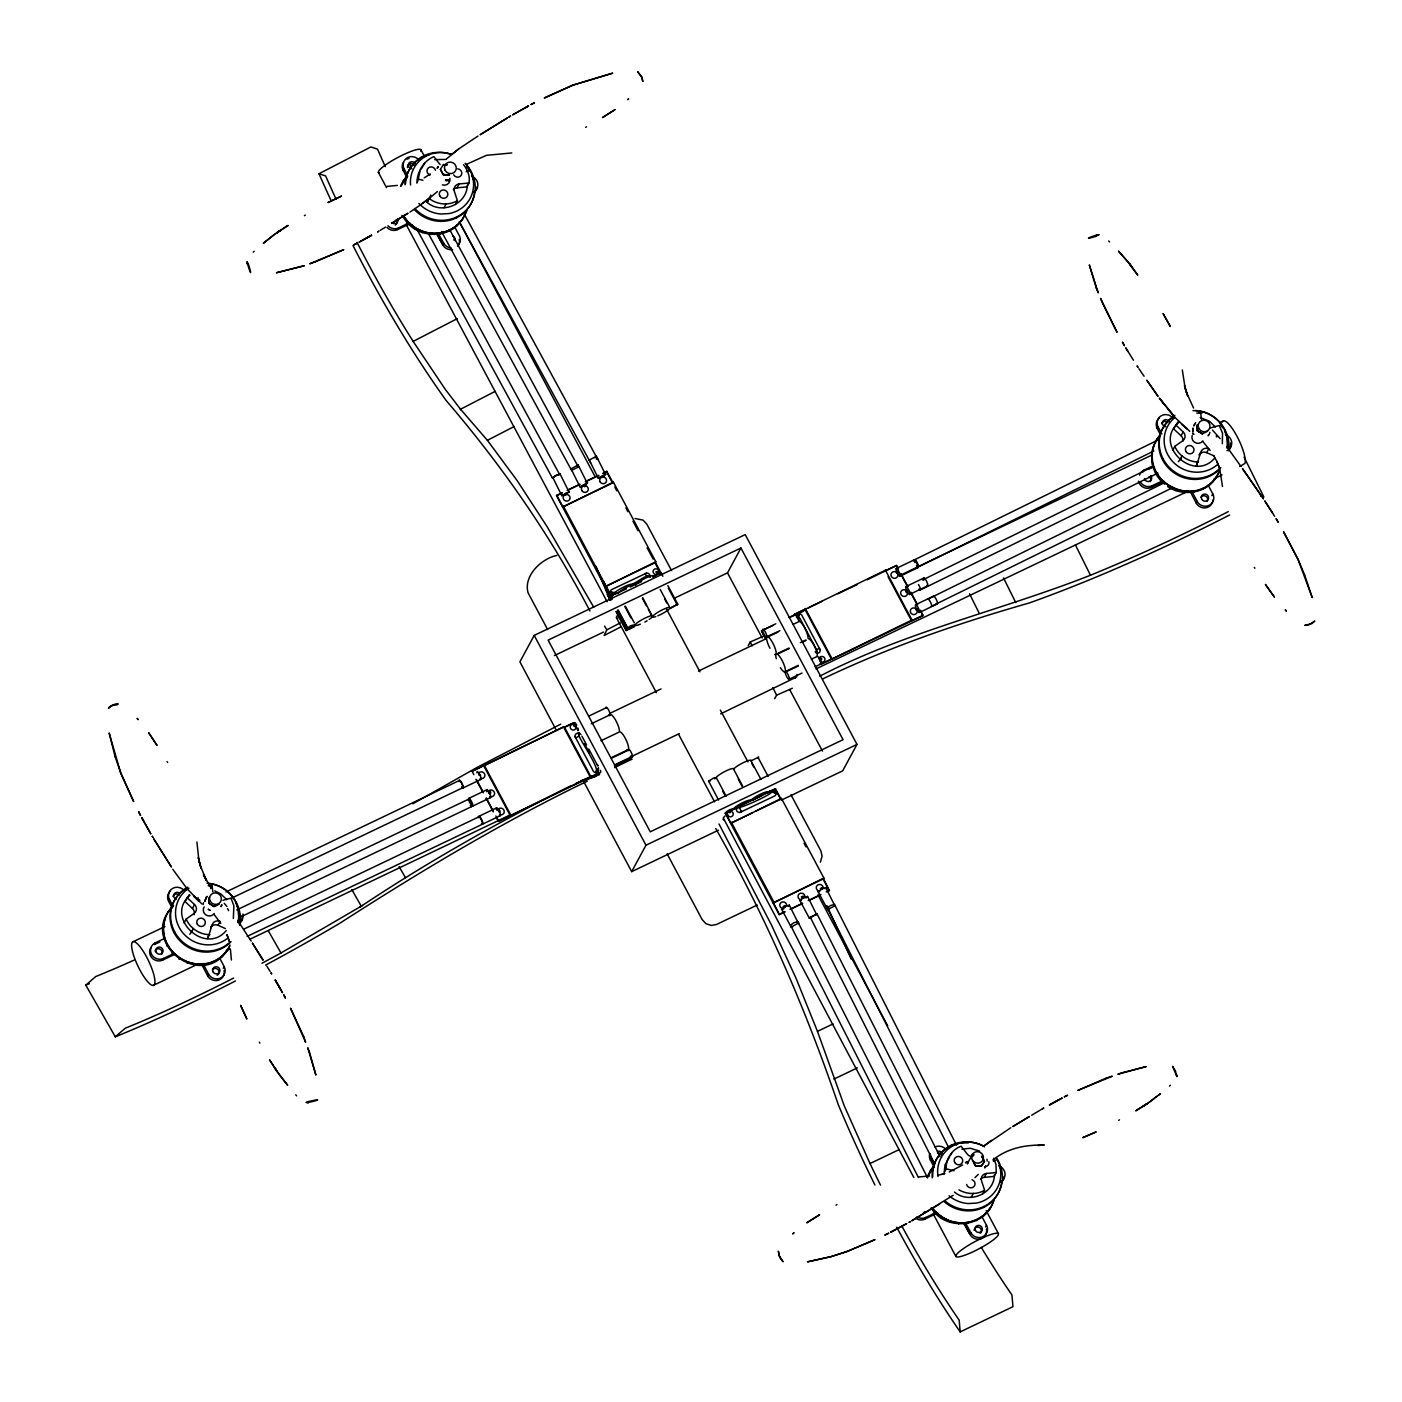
<?xml version="1.0" encoding="UTF-8"?>
<svg xmlns="http://www.w3.org/2000/svg" width="1402" height="1402" viewBox="0 0 1402 1402"><rect width="100%" height="100%" fill="white"/><g stroke="black" fill="none" stroke-linecap="round" stroke-linejoin="round"><path stroke-width="1.5" d="M1207.665 431.168L1202.46 433.779L1197.326 430.712L1197.378 424.911L1197.396 430.712L1202.478 433.884L1197.255 430.747L1198.219 424.578M579.464 733.719A2.962 2.839 28.4 0 0 575.048 736.611L593.256 771.012A2.962 2.839 28.4 0 0 595.745 772.625L598.339 771.38L598.426 767.84M816.805 653.122L817.156 650.808L799.999 618.51L797.668 616.565L799.122 621.384A9.972 2.453 64.5 0 1 804.643 627.798A9.972 2.453 64.5 0 1 808.043 638.12L808.358 638.716A9.972 2.453 64.5 0 1 814.457 646.287A9.972 2.453 64.5 0 1 817.068 656.416L817.068 656.416A4.346 1.069 64.5 0 1 819.697 659.063A4.346 1.069 64.5 0 1 821.099 663.97L820.52 664.04A4.346 1.069 64.5 0 1 820.065 663.672M553.054 477.994L555.455 475.523L559.153 474.647M449.551 229.472L578.535 467.339M597.638 459.137L464.22 213.945M209.284 897.455L208.968 903.238L213.963 906.586L219.273 904.167M209.336 897.543L209.021 903.238L213.945 906.533L216.889 905.184M642.782 81.439L641.853 77.163L637.63 71.677L641.853 77.285L642.799 81.351M1176.313 1075.194L1175.454 1070.9L1172.545 1066.344L1176.278 1075.054M797.668 616.565L797.983 614.129L799.473 613.848A2.962 2.839 28.4 0 1 801.962 615.478L820.17 649.862A2.962 2.839 28.4 0 1 816.437 653.087L817.191 653.244M552.248 477.784L559.924 473.683L569.124 492.155L561.781 495.66L552.966 477.837M559.924 473.683L559.065 474.735M561.781 495.66L569.44 491.559M570.509 469.074L578.167 464.973L587.35 483.375L580.007 486.88L571.21 469.109M578.167 464.973L577.326 466.025M580.007 486.88L587.666 482.779M588.77 460.347L596.428 456.246L605.594 474.647L598.251 478.17L589.471 460.399M596.428 456.246L594.851 457.823M598.251 478.17L605.927 474.069M561.834 492.821L556.541 495.642L610.589 597.077L615.215 593.729L618.37 593.361M635.789 585.037L635.895 584.196A9.972 1.7 -28 0 0 628.534 586.281A9.972 1.7 -28 0 0 619.071 592.24L618.405 593.064M653.227 576.643L660.885 572.542L652.876 576.888M642.782 597.76L652.631 616.933A9.972 1.7 -28 0 0 655.821 616.582M667.843 585.58L677.762 604.192L670.121 608.065A9.972 1.7 -28 0 0 662.831 609.607A9.972 1.7 -28 0 0 652.701 616.389L652.035 617.213A9.972 1.7 -28 0 1 649.144 619.456M718.578 800.051L708.606 781.159L713.986 777.777L716.159 777.83M733.001 809.725C733.001 806.886 722.749 813.51 726.832 812.897M733.596 769.505L733.632 769.207A9.972 1.7 -28 0 1 743.779 762.425A9.972 1.7 -28 0 1 751.069 760.883L758.71 757.01L757.851 758.061M750.456 801.173L750.578 800.314A9.972 1.7 -28 0 0 742.061 802.96A9.972 1.7 -28 0 0 733.071 809.182L732.598 809.708M774.728 789.712L775.569 788.66L767.998 791.99A9.972 1.7 -28 0 0 760.638 794.075A9.972 1.7 -28 0 0 751.174 800.034L725.255 813.213L779.302 914.647L785.085 911.896M792.533 926.897L791.149 927.055L781.65 909.25L784.121 907.112L789.326 905.131L798.492 923.55M789.326 905.131L788.467 906.183M791.149 927.055L798.807 922.954M810.794 918.187L809.392 918.328L799.911 900.522L802.382 898.384L807.57 896.421L816.735 914.823M807.57 896.421L805.992 897.999M809.392 918.328L817.051 913.964L809.918 917.364M829.055 909.46L827.653 909.618L818.137 891.742L821.572 889.061L825.796 887.641L834.996 906.113M825.796 887.641L824.954 888.693M827.653 909.618L835.312 905.517M247.418 262.665L248.364 263.997C253.972 282.538 247.471 265.661 247.383 262.507M778.373 1251.373L779.179 1255.544L778.425 1251.408M419.969 171.254L417.621 181.874M467.269 185.169C467.111 204.622 441.525 214.821 427.207 202.484L428.732 198.926M453.337 189.673A6.011 5.731 28.4 0 1 457.034 187.833L466.971 186.869C471.966 180.104 468.18 170.623 463.589 164.7M476.943 186.957L476.575 189.025A8.938 8.535 28.4 0 1 474.139 192.722M796.494 617.248L797.983 614.129M994.456 1174.718C994.298 1194.153 968.712 1204.353 954.412 1192.033M980.541 1179.222A6.011 5.731 28.4 0 1 984.222 1177.382L994.158 1176.418L996.279 1172.51L995.946 1164.396L993.65 1158.28M1004.13 1176.488L1003.779 1178.574A8.938 8.535 28.4 0 1 1001.343 1182.254M203.15 904.553L203.448 902.783M221.341 957.286L227.737 949.715C201.029 991.635 136.87 940.532 173.585 905.71M221.884 956.269C197.174 978.684 153.852 950.521 165.068 918.853L164.507 919.852M233.328 918.503L233.889 905.797L231.628 899.681L230.611 898.209L222.953 900.277M1164.869 484.216C1149.85 473.263 1147.151 449.341 1159.875 435.654M1168.216 485.6L1167.673 486.599C1183.113 497.027 1206.509 493.346 1216.358 477.03C1195.818 509.294 1140.842 482.06 1153.688 446.169M1222.334 443.751L1222.526 433.13L1219.249 425.542L1209.663 428.118M913.824 1177.487L723.292 817.997A24.132 4.118 -28 0 1 724.974 815.982M998.487 1233.778L998.242 1235.127A24.132 4.118 -28 0 1 976.195 1250.251A24.132 4.118 -28 0 1 955.884 1256.42L956.146 1255.088A24.132 4.118 -28 0 1 978.175 1239.946A24.132 4.118 -28 0 1 998.487 1233.778L986.184 1210.68M578.01 730.617L578.132 730.056A4.346 1.069 64.5 0 0 577.975 728.146M609.765 715.826L609.975 714.845A4.346 1.069 64.5 0 0 608.31 709.447A4.346 1.069 64.5 0 0 605.857 707.712L605.909 708.361M601.002 740.747L619.737 731.791A9.972 2.453 64.5 0 1 625.835 739.38A9.972 2.453 64.5 0 1 628.447 749.509L628.394 750.578M779.88 630.707L766.193 637.034A4.346 1.069 64.5 0 1 762.688 630.479L762.635 629.831A4.346 1.069 64.5 0 1 765.106 631.566A4.346 1.069 64.5 0 1 766.771 636.964L766.561 637.945A9.972 2.453 64.5 0 0 769.961 648.25M798.334 665.372L785.225 671.628L785.19 672.715A4.346 1.069 64.5 0 0 788.678 679.251L789.028 679.357A4.346 1.069 64.5 0 0 788.117 674.765A4.346 1.069 64.5 0 0 785.225 671.628A9.972 2.453 64.5 0 0 782.036 660.342A9.972 2.453 64.5 0 0 775.989 654.296A9.972 2.453 64.5 0 0 772.8 643.01A9.972 2.453 64.5 0 0 766.771 636.964M918.45 1177.592L790.535 925.215L793.847 922.761L797.72 921.587L927.598 1177.855M797.72 921.587L796.862 922.586M948.313 1146.783L827.303 907.988L830.615 905.534L834.47 904.378L956.479 1145.101M798.772 616.933L799.473 613.848L797.983 616.529M208.653 934.766L207.776 938.551L212.052 925.197A6.011 5.731 28.4 0 1 220.114 921.412L218.011 925.302A6.011 5.731 28.4 0 0 211.036 926.862M1197.273 462.082L1196.414 465.867L1200.69 452.513A6.011 5.731 28.4 0 1 1208.752 448.745L1206.631 452.636A6.011 5.731 28.4 0 0 1199.201 454.879M597.217 772.344L598.426 768.331M596.972 768.541L595.745 772.625C602.299 769.155 569.387 726.534 580.954 734.333M626.449 588.84C599.565 601.616 622.067 586.211 630.69 584.266C635.001 584.809 648.355 571.806 650.3 577.063M736.313 807.903C738.223 809.953 781.124 790.483 769.996 791.184L738.153 806.378L736.33 809.427M967.573 1163.695L968.116 1161.978M386.549 187.71L378.347 172.306L378.82 170.851A24.132 4.118 -28 0 1 401.55 155.569A24.132 4.118 -28 0 1 421.056 149.996L424.14 155.762L423.509 156.691A35.243 33.63 28.4 0 0 404.985 184.766M420.67 151.136L421.056 149.996M597.778 768.944L596.498 772.572L598.076 768.892M221.043 906.691L221.691 904.956M1209.908 432.377L1209.628 433.288M427.207 202.484L430.835 195.036M620.245 622.909L606.786 629.848L604.139 635.509L621.437 626.589M400.867 186.151L407.158 176.424M401.41 185.134L403.671 180.385M462.222 219.746L466.568 210.808L466.007 211.825M458.068 245.928L459.032 243.93A8.938 8.535 28.4 0 0 459.208 239.479M820.38 862.195L822.098 856.149L820.871 850.856L790.991 794.811M927.3 1177.277L934.345 1165.956M931.156 1207.805C945.228 1231.902 986.184 1227.924 993.755 1200.357L993.212 1201.374M194.352 913.053A6.011 5.731 28.4 0 0 192.442 908.461L185.046 901.574L189.323 894.581M227.194 950.714L230.051 944.983M1155.458 442.454L1157.544 438.283M1182.885 441.209A6.011 5.731 28.4 0 0 1181.08 435.794L1173.667 428.907L1177.943 421.914M1215.814 478.047L1218.899 471.738M764.668 637.016C769.418 644.973 760.007 628.797 764.721 636.648M761.566 630.707L762.986 633.862L761.566 630.707L775.779 623.802M626.168 630.514L629.218 628.902L626.168 630.514L616.109 611.658M407.141 177.931L403.25 170.641L404.162 168.976A8.938 8.535 28.4 0 1 403.531 162.387M423.176 165.979L424.578 163.386M387.057 227.422A8.938 8.535 28.4 0 0 388.827 228.929L390.93 229.946A8.938 8.535 28.4 0 0 397.677 229.577L398.571 227.895L409.156 222.848M461.065 221.06C448.745 238.585 420.968 238.287 407.141 222.725L407.684 221.709L403.461 215.768M414.151 228.631L414.694 227.632L407.684 221.709M422.423 232.644L422.966 231.645C437.301 236.43 454.23 231.435 462.765 218.73M444.013 207.706L446.116 203.816M431.413 234.467L431.956 233.451M457.034 187.833L459.137 183.942L469.074 182.979M455.3 204.569L457.402 200.661L454.318 191.25A6.011 5.731 28.4 0 1 459.137 183.942M440.473 233.976L441.017 232.96M449.008 231.207L449.551 230.208M456.158 217.976L456.702 216.977M437.81 232.627L443.68 243.124L442.769 244.807A8.938 8.535 28.4 0 0 447.974 249.205L450.252 249.679A8.938 8.535 28.4 0 0 452.566 249.538M456.421 226.353L456.964 225.354M171.465 906.708L168.59 901.241L169.502 899.558A8.938 8.535 28.4 0 1 168.906 892.969M168.906 910.949L168.363 911.966L171.868 908.023M162.93 928.527L163.473 927.511M164.157 938.692L155.307 942.845L154.395 944.51L159.916 941.934M163.719 937.395L164.279 936.378M167.381 944.825L166.838 945.842L168.853 946.157M173.988 932.61L174.531 931.594M151.03 947.402A8.938 8.535 28.4 0 0 150.049 949.399L149.646 951.607A8.938 8.535 28.4 0 0 153.729 959.406L155.832 960.423A8.938 8.535 28.4 0 0 162.579 960.107L163.473 958.425L172.323 954.289M184.083 922.937L186.186 919.046L194.159 913.403A6.011 5.731 28.4 0 0 194.545 904.57L187.149 897.683M192.442 908.461L194.545 904.57M172.06 953.307L172.604 952.291M210.668 888.605L212.07 885.994L208.144 885.749M206.637 896.526L204.604 901.591L207.058 896.386M191.285 932.4L193.388 928.51M179.035 959.266L179.579 958.267M187.29 963.332L187.833 962.333M221.183 906.411L221.919 905.079M210.65 927.791L212.052 925.197M196.262 965.224L196.806 964.208M235.869 903.607L236.412 902.608M205.323 964.786L205.866 963.787M213.875 962.087L214.418 961.071M219.553 957.829L224.162 966.609A8.938 8.535 28.4 0 1 224.758 973.198L222.865 976.879A8.938 8.535 28.4 0 1 215.032 980.559L212.754 980.086A8.938 8.535 28.4 0 1 207.566 975.652L208.477 973.969L202.939 963.419M223.251 968.291L224.162 966.609M562.675 507.173L613.375 482.078L655.821 561.746L655.19 562.921L660.395 573.295M602.755 473.561L606.821 471.335L612.954 482.866L613.375 482.078M781.562 800.051L842.69 770.837L856.99 744.409L745.216 534.6L534.197 635.404L519.897 661.849L555.788 729.215M496.326 817.576L498.376 821.414L510.188 815.473L483.672 765.702L472.071 771.24L564.217 726.639L590.75 776.428L590.119 777.584M605.121 586.842L655.821 561.746M610.589 597.077L605.331 586.439L655.4 562.535L662.883 576.275M509.977 815.876L590.75 776.428M564.217 726.639L485.407 765.159M653.052 576.8L653.262 576.415A9.972 1.7 -28 0 0 647.093 577.431A9.972 1.7 -28 0 0 636.49 583.915L635.825 584.739M660.657 573.173L659.308 574.119M577.922 730.442L574.101 722.503L563.797 727.428L590.33 777.199L600.634 772.274A4.346 1.069 64.5 0 0 600.477 770.364M674.38 598.233L727.498 572.857L740.939 548.007L843.058 739.695L650.248 831.807L548.129 640.118L740.939 548.007M583.477 781.177L631.671 871.641L645.971 845.213L856.99 744.409M798.702 621.331L798.649 620.683A4.346 1.069 64.5 0 0 796.669 615.899A4.346 1.069 64.5 0 0 794.583 614.199L804.888 609.274L831.404 659.045L815.123 666.791M911.318 621.174L911.966 619.999L885.433 570.211L794.373 614.584M725.255 813.213L775.534 788.905L781.002 799.14L755.958 811.11M730.722 823.447L781.422 798.369L823.868 878.038L823.237 879.194L829.371 890.743L823.447 878.809L773.378 902.73L779.302 914.647M831.193 659.448L911.966 619.999M884.802 571.385L885.433 570.211M898.419 568.826L896.614 565.462L867.207 579.797M781.422 798.369L780.791 799.543L776.235 790.991M820.889 664.373L922.937 615.618L920.448 610.185M773.168 903.116L823.868 878.038M1160.085 434.042L1157.228 428.574L1158.122 426.891A8.938 8.535 28.4 0 1 1157.544 420.302L1158.508 418.287A8.938 8.535 28.4 0 1 1166.359 414.624L1168.637 415.097A8.938 8.535 28.4 0 1 1172.493 417.638M1143.033 471.843L1143.944 470.161L1152.794 466.025M1151.568 455.86L1152.111 454.844M1152.356 464.71L1152.9 463.712M1156.019 472.159L1155.476 473.175L1157.491 473.473M1162.626 459.944L1163.169 458.927M1138.477 481.184A8.938 8.535 28.4 0 0 1142.367 486.722L1144.453 487.756A8.938 8.535 28.4 0 0 1151.2 487.44L1152.111 485.758L1162.766 480.711M1172.72 450.27L1174.823 446.362L1182.78 440.719A6.011 5.731 28.4 0 0 1183.183 431.904L1175.787 425.016M1181.08 435.794L1183.183 431.904M1160.698 480.641L1161.242 479.624M1179.906 459.733L1182.026 455.825M1175.91 490.665L1176.453 489.648M1199.288 455.107L1200.69 452.513M1184.883 492.54L1185.426 491.541M1225.05 429.923L1224.489 430.94A35.243 33.63 28.4 0 1 1226.645 435.934L1227.293 443.961A31.913 30.458 28.4 0 1 1226.855 447.939M1193.961 492.12L1194.504 491.121M1202.513 489.421L1203.056 488.404M1208.191 485.145L1212.8 493.942A8.938 8.535 28.4 0 1 1213.378 500.532L1211.503 504.212A8.938 8.535 28.4 0 1 1203.652 507.892L1201.374 507.419A8.938 8.535 28.4 0 1 1196.186 502.985L1197.098 501.303L1191.577 490.753M1209.961 484.619L1210.504 483.602M1211.889 495.625L1212.8 493.942M934.328 1167.48L930.455 1160.19L931.349 1158.508A8.938 8.535 28.4 0 1 930.332 1154.126M930.332 1170.933L930.875 1169.934M950.696 1146.24L951.239 1145.224M950.363 1155.528L951.765 1152.935M972.637 1156.545A6.011 5.731 28.4 0 1 967.31 1154.161L961.141 1146.205C952.028 1149.447 945.561 1159.156 946.227 1168.83L944.124 1172.72L945.053 1164.694L949.662 1156.825M916.032 1218.478L918.117 1219.495A8.938 8.535 28.4 0 0 924.864 1219.127L925.776 1217.444L936.343 1212.397M934.328 1212.257L932.768 1208.279M967.327 1163.765L972.532 1154.144M941.338 1218.18L941.881 1217.181C957.145 1227.258 979.7 1223.823 989.97 1208.279L989.426 1209.278M949.627 1222.193L950.17 1221.177M971.2 1197.255L973.303 1193.365M958.6 1224.016L959.143 1223M984.222 1177.382L986.325 1173.474L996.279 1172.51M982.487 1194.101L984.59 1190.21L981.505 1180.782A6.011 5.731 28.4 0 1 986.325 1173.474M967.66 1223.525L968.204 1222.509M976.195 1220.756L976.738 1219.74M983.345 1207.525L983.889 1206.509M965.978 1223.928L970.867 1232.673L969.956 1234.356A8.938 8.535 28.4 0 0 975.179 1238.755L977.457 1239.21A8.938 8.535 28.4 0 0 985.273 1235.477L987.131 1231.797A8.938 8.535 28.4 0 0 986.5 1225.208L981.838 1216.445M983.626 1215.902L984.169 1214.886M985.588 1226.89L986.5 1225.208M1208.173 435.829L1209.032 434.287L1208.349 435.198M748.23 645.586L750.228 642.011L763.985 635.965M774.623 698.739L776.603 695.182L792.34 688.259M630.357 756.361L631.636 759.463L630.181 757.15L679.322 733.596M564.988 494.748C569.843 490.192 564.515 497.938 565.847 493.241M1194.662 424.385L1193.733 425.893L1195.643 422.633M449.218 175.005L443.19 174.619L440.333 169.397L443.418 164.542L447.396 164.77M583.25 486.038C588.945 481.534 583.232 490.63 584.354 484.566M601.493 477.311C607.101 472.912 600.915 480.641 602.597 475.909M715.914 777.882L716.212 777.532A9.972 1.7 -28 0 1 726.341 770.75A9.972 1.7 -28 0 1 733.632 769.207L742.569 785.961M189.708 934.31L192.389 931.191M1178.328 461.644L1181.01 458.524M780.476 1258.505L779.179 1255.614L783.07 1261.747L780.476 1258.4M403.128 181.401L407.772 176.109M420.6 169.414L422.475 167.276M644.569 574.329L646.41 573.138A2.962 2.839 28.4 0 1 649.88 576.888M488.597 791.85C491.611 789.361 491.296 796.038 488.544 793.129M737.89 807.061A2.962 2.839 28.4 0 0 739.923 812.459L741.763 811.267M190.041 895.282C163.964 917.083 205.078 956.182 226.248 930.56M1157.001 439.299L1160.505 435.356M1178.661 422.615C1152.584 444.416 1193.715 483.515 1214.886 457.893M973.233 1155.686L974.11 1154.757M978.246 1174.385L974.986 1177.645M254.2 251.291L253.254 252.132M720.646 713.863L796.581 677.008A24.132 5.923 64.5 0 0 796.967 674.467M1222.316 421.967L1223.49 420.845A24.132 5.923 64.5 0 1 1238.089 438.423A24.132 5.923 64.5 0 1 1244.888 463.466L1239.771 466.48M571.998 470.161L578.781 466.813M806.939 1222.632L819.644 1214.728L807.009 1222.737M235.483 980.944A345.873 56.448 -29.7 0 1 115.314 1036.814L85.802 985.15L95.722 976.546A325.667 53.153 -29.7 0 0 134.049 960.142M115.314 1036.814L125.234 1028.227A325.667 53.153 -29.7 0 0 233.608 978.07M715.739 778.04L714.652 778.864M446.607 158.794L458.787 148.875L478.012 136.047M429.906 197.91L437.442 191.496M1097.608 235.238L1096.294 236.219C1079.347 241.407 1094.699 234.923 1097.748 235.203M967.1 1161.487L965.47 1162.819L966.241 1162.223M264.925 241.985L263.313 243.3L274.95 234.046L264.575 242.266M1304.964 625.362L1312.027 623.487L1314.778 621.051L1309.135 624.679L1305.017 625.31M1169.496 1086.059L1170.442 1085.253M451.689 154.448L458.699 148.945M1127.909 351.464L1125.736 347.819L1133.447 360.209M614.987 109.654L602.545 117.54L614.952 109.601M111.809 705.662L108.497 708.203C110.337 704.75 120.993 702.157 117.505 704.68L111.88 705.627M991.319 1140.352L984.186 1145.802L1010.789 1127.734M1155.528 1097.451L1157.088 1096.259M429.555 198.032L421.932 203.798L429.818 197.857M1158.578 1095.102L1160.4 1093.718L1148.764 1102.585L1154.512 1098.222M280.365 988.971L275.248 980.051L282.45 992.581L275.248 980.051M478.801 773.624L480.606 775.201L478.801 775.026M917.486 610.659C918.941 606.698 913.315 609.519 917.486 610.659A4.346 1.069 64.5 0 0 919.467 611.079A4.346 1.069 64.5 0 0 916.172 604.893A4.346 1.069 64.5 0 0 916.347 608.766M307.213 1102.375L308.563 1101.516C328.699 1097.065 309.491 1102.883 307.283 1102.322M619.421 731.196A9.972 2.453 64.5 0 0 615.39 719.787A9.972 2.453 64.5 0 0 609.975 714.845L609.397 714.915A4.346 1.069 64.5 0 1 608.959 714.547M615.268 765.247L632.127 757.203A4.346 1.069 64.5 0 0 631.338 752.646A4.346 1.069 64.5 0 0 628.447 749.509L627.921 749.895A9.972 2.453 64.5 0 1 627.115 749.649M600.407 772.449L498.376 821.414M785.225 671.628L784.699 672.014A9.972 2.453 64.5 0 1 780.441 667.738M816.77 656.644L811.443 659.098M277.806 1072.618L269.499 1059.789L277.911 1072.565M409.91 212.105L421.319 204.324M1136.864 1110.121L1137.951 1109.438M953.185 1195.293L911.686 1220.809L939.533 1204.125M992.861 1159.927C1008.301 1147.8 1025.318 1144.803 1044.297 1145.031L1038.006 1145.487M304.392 215.698L305.285 215.119M457.402 200.661C448.833 205.796 437.109 204.727 429.327 198.593M984.59 1190.21C976.879 1194.854 966.644 1194.399 958.968 1189.825M360.156 906.919C427.68 861.862 498.551 822.028 571.122 785.698M836.03 1205.194L836.941 1204.616M424.158 177.879L430.344 173.971M585.668 127.354L586.562 126.811M1031.662 1115.238L1040.792 1109.788M962.561 1165.027L949.224 1172.002M380.17 230.384L385.603 227.089M362.47 905.464L280.978 952.974A325.667 53.153 -29.7 0 1 261.981 963.244M1118.568 1120.373L1119.462 1119.83M412.907 803.784L477.013 767.437L560.712 724.151M578.01 733.228L579.324 732.475M575.048 736.611L575.749 737.96L579.271 735.927M371.635 235.238L359.245 242.073L371.635 235.238L362.838 240.11M467.041 164.087L486.441 155.324L511.783 152.958M525.207 107.779L528.501 105.939L512.782 114.754L528.501 105.939M1049.45 1104.934L1062.015 1098.099L1049.45 1104.934L1058.37 1100.079M890.918 1232.078L906.638 1223.648L890.918 1232.078L894.213 1230.325M331.222 200.836A345.873 86.661 62.7 0 1 318.99 173.725L370.882 146.947L377.541 149.173A325.667 81.614 62.7 0 0 385.357 166.68M357.019 242.301A325.667 81.614 62.7 0 0 413.152 341.405L457.35 318.605M460.539 409.226L495.134 391.386M459.856 408.438L487.388 440.333L514.306 426.453M587.473 781.054C501.32 822.641 419.443 872.026 339.074 923.708A345.873 56.448 -29.7 0 1 265.609 965.102M914.7 559.713L1158.332 439.842M918.135 566.969L1153.899 450.971M922.621 579.955L1152.497 466.848M920.15 590.102L1157.894 473.122M927.949 599.11L1163.73 483.094M931.384 606.365L1173.053 487.458M466.2 171.745L469.933 169.975M397.677 229.577L410.488 223.461M567.179 490.262L579.955 484.163M585.423 481.534L598.216 475.436M603.421 472.947L606.821 471.335M556.541 495.642L562.307 492.873M568.09 490.122L579.639 484.601M585.423 481.832L598.899 475.401M611.027 483.778L562.885 506.788L556.752 495.239M556.822 555.437C541.172 558.627 523.191 576.117 528.116 592.906L547.691 629.638M615.601 593.852L612.323 594.834L610.256 591.907A2.962 2.839 28.4 0 1 611.815 589.541L646.41 573.138M630.217 587.035L641.643 581.585M554.351 655.575L603.543 632.074M885.012 571L896.614 565.462M808.586 607.802L822.255 601.265M837.905 593.8L857.446 584.459M788.888 617.528L797.58 613.515M761.444 630.953L772.835 625.52M789.904 617.353L803.644 611.132M896.281 568.423L914.262 559.836M565.304 726.99L573.891 722.889M589.015 715.984L605.874 707.94M225.915 892.005L459.435 780.458M792.989 624.451L798.597 621.769M766.649 637.524L777.882 632.162M609.87 713.355L661.025 688.925M698.424 671.067L765.317 639.119M133.383 941.618L164.928 926.564M900.154 575.293L1152.514 454.756M1219.547 422.738L1223.49 420.845M899.856 576.327L917.819 567.74M591.241 723.8L609.975 714.845M231.137 898.367L462.695 787.766M462.853 788.064L480.763 779.494M906.007 586.544L923.918 577.992M468.951 798.299L486.862 789.747M236.815 909.916L468.373 799.298M777.865 653.402L789.116 648.039M800.349 642.677L805.957 639.978M777.742 653.963L788.993 648.6M802.102 642.344L805.852 640.539M909.583 594.448L927.493 585.878M242.02 916.277L471.633 806.606M472.509 806.203L490.437 797.65M915.681 604.7L933.592 596.13M478.608 816.455L496.588 807.867M243.843 929.123L479.326 816.63M785.155 672.277L798.264 666.02M611.587 757.553L628.447 749.509M611.517 758.202L628.376 750.158M919.239 612.586L937.167 604.034M247.102 936.413L500.163 815.771M788.905 679.322L802.014 673.048M923.147 615.233L911.528 620.771L888.079 576.748M153.204 985.431A24.132 5.923 64.5 0 0 143.705 951.976A24.132 5.923 64.5 0 0 132.962 953.185A24.132 5.923 64.5 0 0 153.204 985.431L198.541 963.787M226.143 950.591L230.086 948.716M249.801 939.287L510.03 814.983M615.846 764.283L629.06 757.974M815.911 668.947L1188.51 490.963M1214.15 478.713L1222.036 474.945M614.374 765.983L631.373 757.851M615.706 765.965L621.401 763.249M599.548 774.623L575.994 783.367M614.549 767.613L631.759 759.236M752.366 800.262L761.847 795.723M767.981 792.796L773.291 790.255M739.923 812.459L774.517 796.056A2.962 2.839 28.4 0 0 776.077 793.672L774.71 791.096L771.766 790.886M752.12 812.95L730.933 823.062L725.465 812.809M631.671 871.641L718.437 830.194M757.273 905.009L716.58 924.444L711.2 925.443L705.925 923.655L702.157 919.572L667.142 853.853M779.512 914.262L784.612 911.843M789.957 909.285L802.733 903.186M808.2 900.557L820.976 894.458M826.199 891.97L829.581 890.34M790.868 909.127L802.417 903.624M810.128 899.944L819.749 895.335M880.526 1185.111A325.667 79.967 64.5 0 1 870.011 1163.537L844.355 1106.09L817.471 1031.364L833.103 1023.898M833.875 1079.102L857.323 1067.903M870.011 1163.537L899.33 1149.535M993.405 1161.294L997.12 1159.507A31.913 30.458 28.4 0 1 976.265 1203.109L968.046 1203.547A31.913 30.458 28.4 0 1 949.066 1195.783M924.864 1219.127L937.675 1212.993M896.702 1227.206A345.873 84.926 64.5 0 0 960.177 1331.9L1012.945 1306.699L1011.946 1294.957A325.667 79.967 64.5 0 1 981.295 1247.429M1148.553 469.267L1154.056 466.673M1151.2 487.44L1164.063 481.412M162.579 960.107L175.443 954.079M819.855 676.15C905.972 631.461 1000.818 610.589 1090.458 575.241A325.667 57.903 -26.4 0 0 1228.257 511.625M822.781 678.883C889.183 647.023 958.793 623.136 1029.454 602.913A345.873 61.495 -26.4 0 0 1229.572 514.99M612.323 594.834L614.514 593.905M783.911 908.759L781.65 909.25M1121.968 1072.775L1146.188 1066.589L1117.85 1074.247L1121.337 1072.986M816.49 649.547L819.451 648.513L820.17 649.862M589.629 776.988L595.464 775.008M581.111 780.616L594.834 775.937M578.15 782.439L595.762 776.428M831.176 1256.578L847.456 1251.338L875.006 1239.631L846.563 1251.671L830.79 1256.718L807.429 1261.87L830.667 1256.7M434.743 159.635L446.186 159.407M961.93 1149.167L970.131 1148.291L979.56 1151.024M596.306 459.12L597.638 458.927M941.723 1174.455L944.895 1173.544L937.587 1175.349M611.622 594.501L614.129 593.782M612.166 596.779L610.764 596.937M709.973 781.247L708.571 781.387M819.522 891.584L818.137 891.742M801.296 900.364L799.911 900.522M446.029 180.893L447.185 180.613M386.864 186.413L397.467 185.414M918.888 1176.926L929.508 1176.05M771.275 790.728L773.256 790.605M810.496 917.679L934.836 1164.151M1196.782 413.082L1200.708 413.327L1201.479 419.18M635.018 518.477L643.062 520.107L646.83 524.19L671.54 570.579M1198.517 461.977C1188.528 462.082 1178.626 455.632 1174.823 446.362M209.879 934.643C199.89 934.748 190.006 928.299 186.186 919.046M772.379 790.675L774.009 790.763M443.453 164.665L446.747 164.84M610.589 593.361L613.901 593.554M449.096 174.882L443.242 174.549L440.421 169.432M614.234 592.485L610.256 591.907L613.848 593.239M772.747 790.798L774.71 791.096M451.164 247.996L448.885 247.523A8.938 8.535 28.4 0 1 443.68 243.124M1200.182 417.568L1209.313 421.161L1215.411 426.979M419.023 179.281L422.948 180.245M946.227 1168.83L954.079 1170.758M632.249 757.238L631.899 757.133A4.346 1.069 64.5 0 1 630.935 756.169M1260.556 495.975L1263.85 496.956L1244.065 457.087M318.99 173.725L325.65 175.933A325.667 81.614 62.7 0 0 336.165 199.312M677.762 604.192L669.473 608.889A9.972 1.7 -28 0 1 657.783 615.828M772.975 791.026L775.744 792.218M1206.631 452.636L1214.062 455.913M218.011 925.302L225.424 928.58M772.642 792.095L776.077 793.672L773.028 791.341M471.633 176.372L473.736 177.371A8.938 8.535 28.4 0 1 477.872 185.152L477.486 187.36A8.938 8.535 28.4 0 1 473.175 192.267M414.694 227.632L422.966 231.645M998.82 1165.903L1000.923 1166.92A8.938 8.535 28.4 0 1 1005.059 1174.701L1004.673 1176.891A8.938 8.535 28.4 0 1 1000.362 1181.816M942.179 1217.216L947.805 1219.933M916.926 1216.796L919.029 1217.812A8.938 8.535 28.4 0 0 925.776 1217.444M1225.558 434.76L1227.661 435.777A8.938 8.535 28.4 0 1 1231.745 443.575L1231.342 445.783A8.938 8.535 28.4 0 1 1226.978 450.673M214.716 890.901L220.692 893.845L226.791 899.646M1202.46 433.779L1197.396 430.712L1197.326 424.876M1174.666 417.183L1189.772 431.343M412.083 225.231L414.957 227.737M934.871 1211.258L942.144 1217.286M1109.56 241.933L1108.667 241.004M201.853 903.922L187.114 888.78L172.726 869.258M1181.43 424.035L1186.705 428.837M816.017 652.719L815.175 651.755M1212.502 430.081L1220.143 438.633M1118.691 251.379L1128.259 262.244L1121.092 254.077M1203.074 441.84L1210.101 450.41M1120.391 253.289L1118.516 251.186M1174.718 417.183L1159.594 398.291L1163.38 403.32M224.232 903.326L226.896 906.481M271.62 973.917L270.954 972.708L271.585 973.724M214.191 914.577L220.815 923.497M296.628 1095.821L295.769 1094.839M286.358 1083.466L287.69 1085.341L278.315 1073.266L286.026 1083.203M1159.331 398.291L1174.42 416.569L1167.691 408.963M440.123 164.612L433.954 156.674C423.579 160.634 416.85 172.341 416.92 183.171M461.24 410.155L445.363 389.476L413.152 341.405M1226.75 446.677L1241.05 466.515M487.388 440.333L517.093 480.518L546.955 526.433L593.694 607.206M645.06 573.768L647.023 576.485M401.866 215.295L407.141 222.725M237.779 920.606L251.151 941.092M1138.932 368.726L1144.067 376.244M1254.282 567.354L1254.895 568.248M1137.372 366.43L1138.038 367.429L1137.022 365.922M167.013 761.566L167.627 762.443M1272.63 512.974L1264.744 500.882L1274.593 516.287M266.853 966.171L270.13 971.393M210.545 887.221L203.43 874.638L206.322 880.491L199.82 864.228L198.295 857.638L201.029 868.083L198.874 860.267L196.928 841.989M259.317 1042.159L259.896 1043.088M796.424 616.494L797.423 618.212M604.595 626.081L606.786 629.848M589.944 610.992C550.338 535.301 501.671 465.184 446.134 400.499A345.873 86.661 62.7 0 1 352.954 245.473M399.114 866.594L405.441 877.652M351.797 889.587L361.278 906.2M268.325 930.84L280.978 952.974M796.546 615.758L797.335 617.143M1213.624 455.685L1216.778 461.258M1193.575 408.07L1186.302 392.104L1184.48 385.585L1187.687 395.89L1185.163 388.196L1182.324 369.988M436.425 233.415L442.769 244.807L436.951 233.889M963.63 1222.947L969.956 1234.356L964.138 1223.42M141.76 817.699L150.733 833.717L141.76 817.699L143.635 821.064M459.278 221.656L590.61 462.8M441.472 231.453L571.753 470.686M428.083 232.96L559.416 474.121M416.867 229.174L552.37 477.994M981.715 1156.177L984.519 1161.417L981.365 1166.219L975.406 1165.798L973.549 1162.311M973.111 1161.417L975.442 1165.763L981.295 1166.166L984.397 1161.452L982.083 1157.088M901.171 574.014L907.953 586.719M910.844 592.152L917.609 604.858M900.487 573.506L907.637 586.912M910.687 592.643L916.803 604.139M920.886 611.798L922.937 615.618M805.309 608.503L831.824 658.274M727.498 572.857L762.215 638.033M789.799 689.802L822.483 751.139M606.61 471.72L612.744 483.252M614.777 487.055L616.792 490.84M625.888 507.91L627.903 511.712M632.968 521.193L638.015 530.675M647.111 547.744L653.174 559.135M668.333 588.192L677.254 604.945M804.029 843.163L806.045 846.948M758.202 757.763L768.121 776.375M660.202 589.436L669.14 606.207M751.069 760.883L760.988 779.494M664.793 599.232L666.774 602.948M751.682 763.214L753.663 766.929M666.23 608.521L699.931 671.786M720.365 710.131L747.932 761.882M460.031 223.163L595.447 477.311M817.944 894.897L887.711 1025.826M454.634 226.896L459.313 235.659A8.938 8.535 28.4 0 1 459.944 242.248L458.98 244.263A8.938 8.535 28.4 0 1 457.508 245.928M642.396 598.233L646.357 605.682M648.355 609.414L652.316 616.862M738.223 778.986L742.184 786.434M409.349 163.701L411.066 166.908M404.162 168.976L406.966 174.234M931.349 1158.508L934.153 1163.765M625.345 606.102L634.282 622.856M716.212 777.532L726.131 796.143M624.871 606.61L630.83 617.774M722.678 791.078L724.659 794.811M563.306 505.999L605.752 585.668M612.323 599.057L606.943 587.368M618.317 610.326L628.306 629.095M731.353 822.273L773.799 901.942M617.791 609.993L627.71 628.622M611.517 599.408L603.771 581.62M617.528 610.676L627.535 629.463M610.992 600.144L605.576 588.367M617.02 611.465L627.062 630.339M607.224 594.483L610.238 600.144M616.249 611.447L626.291 630.287M610.08 600.336L595.955 566.18M616.529 617.861L656.364 692.623M678.831 734.806L714.582 801.891M406.037 224.302L607.101 601.686M933.311 1214.062L955.884 1256.42M534.197 635.404L645.971 845.213M581.883 736.085L586.579 744.9M588.752 748.983L596.761 763.985M597.094 764.633L597.813 765.983M484.093 764.914L510.608 814.702M472.071 771.24L473.858 774.623M476.627 779.792L483.392 792.498M486.284 797.948L493.066 810.654M495.887 815.964L498.586 821.029M475.926 779.284L483.077 792.691M486.126 798.439L493.276 811.846M1158.122 426.891L1161.82 433.919M1190.456 492.014L1196.186 502.985M169.502 899.558L173.182 906.586M201.818 964.681L207.566 975.652M718.998 823.99L771.573 925.215L796.126 978.473L817.471 1031.364M715.756 828.547C765.737 916.347 805.642 1009.072 838.238 1104.548A345.873 84.926 64.5 0 0 874.936 1185.041M817.051 913.964L940.041 1156.65M1075.387 544.852L1090.458 575.241M1003.499 577.887L1015.749 602.58M969.536 593.765L978.964 612.744M750.228 642.011L752.103 645.814M772.835 687.593L776.603 695.182M826.935 905.674L851.242 959.143M246.787 1018.816L240.618 1005.339L246.752 1018.833M1219.67 468.25L1216.761 461.223L1219.652 468.215L1222.491 486.512M601.616 578.185L603.193 582.268M739.853 808.095L741.272 811.811M229.472 941.706L226.931 934.608L229.455 941.671M796.862 615.092L797.44 616.775M986.955 1159.191L987.218 1161.101M212.07 885.994L212.859 891.847M1193.032 432.061L1193.014 427.996L1192.857 431.062M231.4 960.037L230.454 949.522M960.177 1331.9L959.178 1320.158A325.667 79.967 64.5 0 1 901.591 1225.593M598.303 768.682L598.339 771.38M724.221 819.925A24.132 4.118 -28 0 1 723.029 819.346M584.371 743.638A24.132 5.923 64.5 0 1 589.138 752.821M617.826 618.387A24.132 4.118 -28 0 1 618.317 614.584M795.407 678.147A24.132 5.923 64.5 0 1 793.55 677.797M379.311 173.007A24.132 4.118 -28 0 1 378.347 172.306M459.155 781.545A4.013 0.981 64.5 0 1 460.504 781.3A4.013 0.981 64.5 0 1 462.87 786.172A4.013 0.981 64.5 0 1 461.941 787.293M468.058 799.806A4.013 0.981 64.5 0 1 469.95 800.84A4.013 0.981 64.5 0 1 471.931 805.729A4.013 0.981 64.5 0 1 470.389 805.554M479.659 816.753A4.013 0.981 64.5 0 1 482.411 821.204A4.013 0.981 64.5 0 1 482.253 823.815M918.45 584.476A4.013 0.999 63.8 0 1 920.413 589.226A4.013 0.999 63.8 0 1 918.941 589.19M927.756 599.285A4.013 0.999 63.8 0 1 930.192 601.598A4.013 0.999 63.8 0 1 931.594 606.19M914.998 562.605A4.013 0.999 63.8 0 1 915.015 559.784A4.013 0.999 63.8 0 1 917.819 564.077A4.013 0.999 63.8 0 1 917.802 566.916M916.908 566.058A4.013 0.999 63.8 0 1 916.4 565.339M89.518 983.626A345.873 56.448 -29.7 0 1 85.802 985.15M647.111 620.736A9.972 1.7 -28 0 1 644.867 622.015M640.363 624.17A9.972 1.7 -28 0 1 635.194 625.257C628.797 623.61 623.347 633.546 635.264 624.714A9.972 1.7 -28 0 1 645.393 617.932A9.972 1.7 -28 0 1 652.701 616.389M656.679 574.487A2.962 2.839 28.4 0 1 653.087 571.701A2.962 2.839 28.4 0 1 656.381 568.844A2.962 2.839 28.4 0 1 658.835 572.612M566.723 494.433A3.47 3.312 28.4 0 1 569.668 499.41A3.47 3.312 28.4 0 1 563.884 499.725A3.47 3.312 28.4 0 1 565.83 494.468M819.609 891.164A3.47 3.312 28.4 0 1 816.297 887.571A3.47 3.312 28.4 0 1 819.855 884.469A3.47 3.312 28.4 0 1 823.184 888.079M783.105 908.601A3.47 3.312 28.4 0 1 779.81 904.711A3.47 3.312 28.4 0 1 783.946 902.012A3.47 3.312 28.4 0 1 786.522 906.375M801.348 899.891A3.47 3.312 28.4 0 1 798.071 896.001A3.47 3.312 28.4 0 1 802.207 893.284A3.47 3.312 28.4 0 1 804.766 897.648M774.675 654.454A9.972 2.453 64.5 0 0 775.464 654.681L775.779 655.277A9.972 2.453 64.5 0 0 776.34 658.695M819.101 659.08A2.962 2.839 28.4 0 1 822.904 656.592A2.962 2.839 28.4 0 1 824.534 660.92A2.962 2.839 28.4 0 1 819.89 661.166M897.771 574.347A3.47 3.312 28.4 0 1 893.985 578.272A3.47 3.312 28.4 0 1 891.339 573.33A3.47 3.312 28.4 0 1 896.929 572.787M917.101 610.641A3.47 3.312 28.4 0 1 913.315 614.567A3.47 3.312 28.4 0 1 910.687 609.625A3.47 3.312 28.4 0 1 916.26 609.081M907.427 592.503A3.47 3.312 28.4 0 1 903.659 596.428A3.47 3.312 28.4 0 1 901.013 591.469A3.47 3.312 28.4 0 1 906.603 590.925M913.981 561.08A4.346 1.069 64.5 0 1 915.401 560.677A4.346 1.069 64.5 0 1 917.977 565.952A4.346 1.069 64.5 0 1 917.031 567.267M896.947 572.507A4.346 1.069 64.5 0 1 896.772 568.616A4.346 1.069 64.5 0 1 900.066 574.82A4.346 1.069 64.5 0 1 897.981 574.452M923.848 580.077A4.346 1.069 64.5 0 1 924.724 578.448A4.346 1.069 64.5 0 1 927.563 583.793A4.346 1.069 64.5 0 1 926.704 585.423M906.673 590.628A4.346 1.069 64.5 0 1 906.498 586.737A4.346 1.069 64.5 0 1 909.793 592.941A4.346 1.069 64.5 0 1 907.707 592.573M933.276 596.726A4.346 1.069 64.5 0 1 936.501 599.951A4.346 1.069 64.5 0 1 936.361 603.561M1157.228 428.574A8.938 8.535 28.4 0 1 1156.632 421.967L1157.614 419.969A8.938 8.535 28.4 0 1 1159.086 418.304M1230.623 443.014A8.938 8.535 28.4 0 1 1230.833 445.258L1230.43 447.466A8.938 8.535 28.4 0 1 1229.449 449.464M1212.87 500.023A8.938 8.535 28.4 0 1 1212.467 502.214M1161.575 423.684A3.698 3.54 28.4 0 1 1167.778 422.58M1149.079 476.715A3.698 3.54 28.4 0 1 1150.201 481.675M1200.953 497.272A3.698 3.54 28.4 0 1 1206 496.361A3.698 3.54 28.4 0 1 1207.122 501.338M1212.415 502.529A8.938 8.535 28.4 0 1 1204.563 506.21L1202.285 505.736A8.938 8.535 28.4 0 1 1197.098 501.303M1152.111 485.758A8.938 8.535 28.4 0 1 1145.364 486.073L1143.278 485.057A8.938 8.535 28.4 0 1 1140.177 481.64M1139.581 475.05A8.938 8.535 28.4 0 1 1143.944 470.161M1165.816 426.769A3.698 3.54 28.4 0 1 1162.889 421.178A3.698 3.54 28.4 0 1 1169.233 421.687M1150.727 475.664A3.698 3.54 28.4 0 1 1149.71 481.201A3.698 3.54 28.4 0 1 1144.453 478.608M1219.074 472.159A35.243 33.63 28.4 0 1 1169.128 485.828A35.243 33.63 28.4 0 1 1159.804 435.216M1220.862 467.62A35.243 33.63 28.4 0 1 1167.848 467.409A35.243 33.63 28.4 0 1 1174.315 416.376M1198.71 412.048A35.243 33.63 28.4 0 1 1202.303 412.889M1220.459 424.859A35.243 33.63 28.4 0 1 1222.649 427.803M1227.609 439.387A35.243 33.63 28.4 0 1 1228.397 448.254M1220.213 467.935A35.243 33.63 28.4 0 1 1167.778 465.709A35.243 33.63 28.4 0 1 1174.858 415.36M1195.626 410.558A35.243 33.63 28.4 0 1 1228.608 450.761M1217.076 464.903A31.913 30.458 28.4 0 1 1172.44 461.311A31.913 30.458 28.4 0 1 1174.403 417.901M1192.979 410.646A31.913 30.458 28.4 0 1 1226.575 435.934M1216.165 436.04A4.346 4.136 28.4 0 1 1216.813 436.951M1202.846 440.806A5.994 5.731 28.4 0 1 1192.173 435.549M168.59 901.241A8.938 8.535 28.4 0 1 168.012 894.651L169.887 890.971A8.938 8.535 28.4 0 1 177.739 887.291L180.017 887.764A8.938 8.535 28.4 0 1 183.872 890.305M168.976 892.636A8.938 8.535 28.4 0 1 170.466 890.971M239.339 923.795A8.938 8.535 28.4 0 0 241.792 920.133L242.195 917.924A8.938 8.535 28.4 0 0 242.003 915.681M224.04 970.447A8.938 8.535 28.4 0 1 223.847 974.881M172.937 896.351A3.698 3.54 28.4 0 1 179.141 895.247M154.991 951.099A3.698 3.54 28.4 0 1 160.038 949.136A3.698 3.54 28.4 0 1 161.581 954.341M217.888 974.705A3.698 3.54 28.4 0 1 217.1 975.196M212.315 969.939A3.698 3.54 28.4 0 1 217.38 969.045A3.698 3.54 28.4 0 1 218.502 974.004M223.777 975.214A8.938 8.535 28.4 0 1 215.926 978.894L213.665 978.403A8.938 8.535 28.4 0 1 208.477 973.969M240.25 922.113A8.938 8.535 28.4 0 0 242.704 918.45L243.107 916.26A8.938 8.535 28.4 0 0 242.914 913.999M163.473 958.425A8.938 8.535 28.4 0 1 156.726 958.758L154.641 957.724A8.938 8.535 28.4 0 1 150.557 949.925L150.96 947.717A8.938 8.535 28.4 0 1 155.307 942.845M176.249 899.243A3.698 3.54 28.4 0 1 174.251 893.845A3.698 3.54 28.4 0 1 180.052 893.565M229.683 946.42A35.243 33.63 28.4 0 1 179.719 958.004A35.243 33.63 28.4 0 1 171.167 907.883M231.05 941.618A35.243 33.63 28.4 0 1 183.942 944.44A35.243 33.63 28.4 0 1 175.513 898.735M176.529 897.298A35.243 33.63 28.4 0 1 187.237 888.167M236.658 905.236A35.243 33.63 28.4 0 1 238.55 910.319M238.988 912.054A35.243 33.63 28.4 0 1 239.427 924.444M229.034 943.055A35.243 33.63 28.4 0 1 177.441 936.238A35.243 33.63 28.4 0 1 187.78 887.151M207.005 883.225A35.243 33.63 28.4 0 1 239.654 925.18M228.456 937.587A31.913 30.458 28.4 0 1 182.47 932.4A31.913 30.458 28.4 0 1 188.99 888.185M208.495 883.4A31.913 30.458 28.4 0 1 237.954 908.601L238.673 916.628A31.913 30.458 28.4 0 1 237.797 922.569M194.247 913.876A6.011 5.731 28.4 0 1 194.037 914.682M227.527 908.706A4.346 4.136 28.4 0 1 228.561 910.669M199.908 900.259A4.346 4.136 28.4 0 1 199.049 899.523M198.401 898.594A4.346 4.136 28.4 0 1 198.015 897.56M214.226 913.491A5.994 5.731 28.4 0 1 206.024 914.945A5.994 5.731 28.4 0 1 204.201 906.884M930.455 1160.19A8.938 8.535 28.4 0 1 929.806 1153.601M986.395 1229.028A8.938 8.535 28.4 0 1 986.237 1233.48M937.447 1152.952A3.698 3.54 28.4 0 1 941.496 1154.915M974.11 1230.343A3.698 3.54 28.4 0 1 979.297 1227.433A3.698 3.54 28.4 0 1 980.278 1233.322M986.184 1233.795A8.938 8.535 28.4 0 1 978.368 1237.528L976.09 1237.072A8.938 8.535 28.4 0 1 970.867 1232.673M935.029 1147.011A8.938 8.535 28.4 0 1 939.498 1146.188L941.776 1146.643A8.938 8.535 28.4 0 1 945.649 1149.167M924.742 1211.696A3.698 3.54 28.4 0 1 923.34 1212.888M937.465 1151.55A3.698 3.54 28.4 0 1 942.407 1153.233M947.734 1220.108A31.913 30.458 28.4 0 1 937.29 1213.326M993.895 1200.094A35.243 33.63 28.4 0 1 966.574 1222.526A35.243 33.63 28.4 0 1 932.681 1208.173M927.23 1177.575A35.243 33.63 28.4 0 1 934.275 1165.5M1001.764 1181.22A35.243 33.63 28.4 0 1 980.051 1208.892A35.243 33.63 28.4 0 1 944.107 1201.602M932.225 1177.855A35.243 33.63 28.4 0 1 957.478 1143.839M961.018 1143.191A35.243 33.63 28.4 0 1 968.291 1142.981M999.381 1165.43A35.243 33.63 28.4 0 1 1001.028 1170.582M996.524 1158.034A35.243 33.63 28.4 0 1 990.636 1202.233A35.243 33.63 28.4 0 1 944.65 1200.603M932.768 1176.856A35.243 33.63 28.4 0 1 948.891 1146.486A35.243 33.63 28.4 0 1 984.537 1146.836M938.026 1176.558A31.913 30.458 28.4 0 1 950.907 1147.081A31.913 30.458 28.4 0 1 984.204 1146.345M972.024 1179.748A4.346 4.136 28.4 0 1 973.689 1186.863A4.346 4.136 28.4 0 1 966.574 1184.462M988.901 1161.785A4.346 4.136 28.4 0 1 984.554 1166.727M403.25 170.641A8.938 8.535 28.4 0 1 402.619 164.052L404.495 160.371A8.938 8.535 28.4 0 1 412.311 156.638L414.571 157.094A8.938 8.535 28.4 0 1 418.462 159.618M406.93 159.145A8.938 8.535 28.4 0 1 409.104 158.444M407.509 167.574A3.698 3.54 28.4 0 1 414.309 165.366M396.03 224.513A3.698 3.54 28.4 0 1 395.241 225.021M396.205 219.483A3.698 3.54 28.4 0 1 396.626 223.829M453.827 239.532A3.698 3.54 28.4 0 1 454.16 240.408M398.571 227.895A8.938 8.535 28.4 0 1 391.841 228.263L389.738 227.247A8.938 8.535 28.4 0 1 387.951 225.74M397.677 218.589A3.698 3.54 28.4 0 1 391.754 222.462M452.566 236.027A3.698 3.54 28.4 0 1 454.984 240.583M411.855 168.801A3.698 3.54 28.4 0 1 408.876 163.228A3.698 3.54 28.4 0 1 415.22 163.684M414.992 227.667A31.913 30.458 28.4 0 1 411.645 225.179M466.708 210.545A35.243 33.63 28.4 0 1 437.564 233.17A35.243 33.63 28.4 0 1 403.443 215.593M400.604 186.378A35.243 33.63 28.4 0 1 407.088 175.951M474.577 191.671A35.243 33.63 28.4 0 1 451.146 219.904A35.243 33.63 28.4 0 1 414.291 209.494M425.139 155.972A35.243 33.63 28.4 0 1 430.291 154.308M466.586 166.558A35.243 33.63 28.4 0 1 469.758 171.044M472.194 175.898A35.243 33.63 28.4 0 1 473.823 181.051M465.92 164.174A35.243 33.63 28.4 0 1 464.115 212.123A35.243 33.63 28.4 0 1 414.834 208.477M405.529 183.75A35.243 33.63 28.4 0 1 450.62 154.255M465.149 163.245A31.913 30.458 28.4 0 1 449.078 213.56L440.859 214.015A31.913 30.458 28.4 0 1 418.865 203.378M410.558 185.011A31.913 30.458 28.4 0 1 451.304 154.255M457.683 168.836A4.346 4.136 28.4 0 1 461.153 175.373A4.346 4.136 28.4 0 1 453.722 174.829M430.046 175.04A4.346 4.136 28.4 0 1 428.311 167.925A4.346 4.136 28.4 0 1 435.444 170.255M449.902 178.334A5.994 5.731 28.4 0 1 442.366 184.871M575.135 722.801A4.346 1.069 64.5 0 1 575.644 723.397M576.204 724.203A4.346 1.069 64.5 0 1 576.748 725.132M597.182 764.651A4.346 1.069 64.5 0 1 598.146 765.615M576.099 727.393A2.962 2.839 28.4 0 1 572.296 729.881A2.962 2.839 28.4 0 1 570.667 725.57A2.962 2.839 28.4 0 1 575.311 725.307M497.5 810.391A3.47 3.312 28.4 0 1 501.811 808.341A3.47 3.312 28.4 0 1 504.089 812.617A3.47 3.312 28.4 0 1 499.778 814.667M478.538 773.326A3.47 3.312 28.4 0 1 483.024 772.292A3.47 3.312 28.4 0 1 484.654 776.603A3.47 3.312 28.4 0 1 480.448 778.373M488.211 791.464A3.47 3.312 28.4 0 1 492.698 790.43A3.47 3.312 28.4 0 1 494.31 794.741A3.47 3.312 28.4 0 1 490.122 796.529M478.345 817.699A4.346 1.069 64.5 0 1 479.747 817.296A4.346 1.069 64.5 0 1 482.341 822.571A4.346 1.069 64.5 0 1 481.394 823.885M496.518 809.953A4.346 1.069 64.5 0 1 497.395 808.341A4.346 1.069 64.5 0 1 500.234 813.686A4.346 1.069 64.5 0 1 499.357 815.298M468.671 799.561A4.346 1.069 64.5 0 1 470.616 799.894A4.346 1.069 64.5 0 1 472.825 805.782A4.346 1.069 64.5 0 1 470.108 803.399M469.617 802.382A4.346 1.069 64.5 0 1 468.864 800.384M486.792 791.832A4.346 1.069 64.5 0 1 487.668 790.22A4.346 1.069 64.5 0 1 490.507 795.565A4.346 1.069 64.5 0 1 489.631 797.177M459.015 781.405A4.346 1.069 64.5 0 1 460.592 781.229A4.346 1.069 64.5 0 1 463.116 786.802A4.346 1.069 64.5 0 1 461.538 786.995M476.925 772.852A4.346 1.069 64.5 0 1 478.327 772.449A4.346 1.069 64.5 0 1 480.921 777.707A4.346 1.069 64.5 0 1 479.975 779.039M1176.471 1074.668L1176.997 1076.491L1176.471 1074.668M247.243 261.666L247.19 263.769L247.243 261.666M498.341 810.531C499.673 815.123 501.233 808.288 498.341 810.531M896.509 571.946C897.841 576.52 899.418 569.703 896.509 571.946M656.171 571.911C657.591 576.835 659.326 569.475 656.171 571.911M728.865 811.075C730.302 815.982 732.019 808.639 728.865 811.075M573.874 725.78C576.204 729.128 577.046 722.083 573.874 725.78M819.627 659.326C821.975 662.673 822.799 655.628 819.627 659.326M820.503 888.675C822.676 891.76 823.465 885.24 820.503 888.675M783.35 906.621C785.611 909.758 786.452 903.063 783.35 906.621M1096.382 288.356L1098.257 292.895L1089.319 264.925L1096.382 288.356M1304.666 574.978L1312.219 597.602L1298.147 559.626L1283.584 531.831L1298.147 559.626L1304.666 574.978M115.104 756.694L121.028 773.694L133.646 801.541L120.66 772.782L109.163 733.001L115.104 756.694M309.474 1052.166L315.888 1075.071L307.757 1047.767L309.474 1052.166M801.488 896.929C802.89 901.924 805.519 893.775 801.488 896.929M905.622 590.943C907.024 595.938 909.653 587.806 905.622 590.943M572.91 85.136L544.432 97.93L572.91 85.136L612.551 73.202L572.91 85.136M315.608 261.701L309.719 263.804L343.77 249.644L315.608 261.701M1106.371 1078.033L1077.717 1090.476L1112.259 1076.228L1106.371 1078.033M437.249 168.17L438.195 166.47L437.249 168.187M632.39 627.377C623.259 632.074 640.784 623.329 632.39 627.377M985.641 1166.219L984.66 1167.919L985.659 1166.201M1098.835 234.765L1096.452 234.993L1098.835 234.765M449.236 179.561L448.254 180.753L449.236 179.561M306.284 1102.41L308.405 1102.638L306.284 1102.41M1163.187 313.715L1170.232 326.403L1163.187 313.715M286.148 226.511L275.651 233.661L288.146 225.442L286.148 226.511M1128.75 262.893L1137.741 275.125L1128.82 262.857M148.647 732.773L157.042 745.391L148.7 732.738M628.499 98.929L627.798 99.577L628.499 98.929M793.865 1232.884L792.831 1233.778L793.865 1232.884M510.556 115.998L509.066 116.909L510.556 115.998M1043.649 1108.088L1042.107 1109L1043.649 1108.088M1102.936 304.006L1117.061 332.362L1100.57 298.381L1102.936 304.006M909.179 1222.229L910.371 1221.58L909.179 1222.229M377.699 231.821L378.873 231.172L377.751 231.873M1029.418 1116.553L1012.927 1126.472L1029.418 1116.553M391.806 223.251L407.789 213.349L391.806 223.251M1274.26 596.919L1265.41 584.441L1274.295 596.902M280.523 230.261L276.72 232.75L280.523 230.261M1140.79 1107.65L1135.69 1110.857L1148.133 1103.059L1140.79 1107.65M502.319 121.028L480.132 134.75L507.752 117.715L502.319 121.028M1144.891 1105.056L1143.208 1106.16L1146.994 1103.795L1144.891 1105.056M303.708 1036.551L305.636 1042.299L290.512 1008.178L303.708 1036.551M531.025 104.519L534.407 102.837L531.025 104.519M888.658 1233.252L885.03 1234.987L888.658 1233.252M357.054 243.282L353.725 244.894L357.054 243.282M1064.363 1096.82L1067.641 1095.26L1064.433 1096.785M341.387 196.14L328.156 202.484L341.387 196.14M137.256 718.49L138.062 719.559L137.256 718.49M1095.943 1131.992L1082.905 1137.618L1095.943 1131.992M304.234 265.732L276.527 272.742L304.234 265.732M1286.282 610.957L1285.336 609.923L1286.282 610.957M447.326 180.087L445.503 180.175L447.326 180.087M449.166 174.935L443.19 174.619L449.166 174.935M209.932 910.213L208.162 909.179L209.967 910.266M1193.75 434.199L1192.559 433.428L1193.75 434.199M198.541 900.925L193.529 895.931L198.558 900.96M1263.342 498.709L1262.343 497.237L1263.342 498.709M262.98 959.967L252.483 943.231L262.98 959.967M1132.413 267.677L1129.679 263.962L1132.413 267.677M152.275 836.311L152.941 837.502L152.275 836.311M1146.906 380.345L1157.894 396.1L1146.906 380.345M1257.752 490.577L1242.47 468.601L1261.449 495.957L1257.752 490.577M1276.17 518.74L1278.046 522.035L1276.17 518.74M275.703 1069.27L274.512 1067.535L277.018 1071.443L275.703 1069.27M1124.369 345.628L1122.529 342.298L1124.369 345.628M157.567 844.985L153.764 838.834L171.412 866.997L157.567 844.985M283.8 994.912L285.447 998.154L283.835 994.999M140.48 815.403L138.623 811.705L140.48 815.403M600.074 481.78A3.47 3.312 28.4 0 0 606.032 482.235A3.47 3.312 28.4 0 0 603.228 476.995A3.47 3.312 28.4 0 0 600.074 481.78M581.812 490.507A3.47 3.312 28.4 0 0 587.771 490.945A3.47 3.312 28.4 0 0 584.985 485.705A3.47 3.312 28.4 0 0 581.812 490.507M727.708 815.158A2.962 2.839 28.4 0 0 732.808 815.543A2.962 2.839 28.4 0 0 730.424 811.075A2.962 2.839 28.4 0 0 727.708 815.158M1201.689 499.147A3.698 3.54 28.4 0 0 1208.033 499.655A3.698 3.54 28.4 0 0 1205.107 494.065A3.698 3.54 28.4 0 0 1201.689 499.147M1185.899 451.479A4.346 4.136 28.4 0 0 1193.347 452.005A4.346 4.136 28.4 0 0 1189.842 445.485A4.346 4.136 28.4 0 0 1185.899 451.479M1198.815 428.434A5.994 5.731 28.4 0 0 1209.102 429.257A5.994 5.731 28.4 0 0 1204.353 420.197A5.994 5.731 28.4 0 0 1198.815 428.434M213.069 971.814A3.698 3.54 28.4 0 0 219.413 972.322A3.698 3.54 28.4 0 0 216.486 966.732A3.698 3.54 28.4 0 0 213.069 971.814M156.148 952.151A3.698 3.54 28.4 0 0 162.492 952.677A3.698 3.54 28.4 0 0 159.548 947.069A3.698 3.54 28.4 0 0 156.148 952.151M197.279 924.146A4.346 4.136 28.4 0 0 204.71 924.689A4.346 4.136 28.4 0 0 201.222 918.152A4.346 4.136 28.4 0 0 197.279 924.146M210.195 901.1A5.994 5.731 28.4 0 0 220.464 901.924A5.994 5.731 28.4 0 0 215.715 892.864A5.994 5.731 28.4 0 0 210.195 901.1M975.442 1230.483A3.698 3.54 28.4 0 0 981.786 1230.956A3.698 3.54 28.4 0 0 978.824 1225.383A3.698 3.54 28.4 0 0 975.442 1230.483M954.692 1162.468A4.346 4.136 28.4 0 0 962.122 1162.941A4.346 4.136 28.4 0 0 958.582 1156.44A4.346 4.136 28.4 0 0 954.692 1162.468M972.305 1159.91A5.994 5.731 28.4 0 0 982.592 1160.663A5.994 5.731 28.4 0 0 977.772 1151.638A5.994 5.731 28.4 0 0 972.305 1159.91M439.772 195.965A4.346 4.136 28.4 0 0 447.203 196.508A4.346 4.136 28.4 0 0 443.715 189.971A4.346 4.136 28.4 0 0 439.772 195.965M445.117 170.361A5.994 5.731 28.4 0 0 455.405 171.132A5.994 5.731 28.4 0 0 450.585 162.089A5.994 5.731 28.4 0 0 445.117 170.361"/></g></svg>
